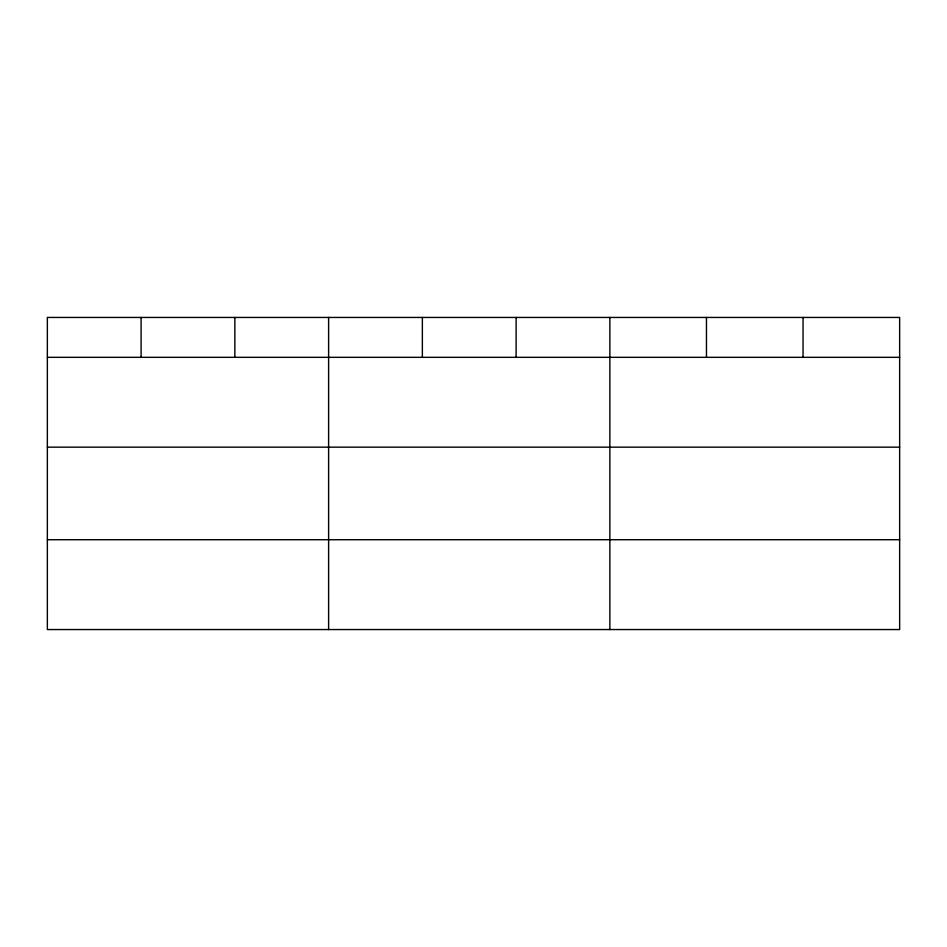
<?xml version="1.0" encoding="UTF-8"?>
<svg xmlns="http://www.w3.org/2000/svg" width="947" height="947" viewBox="0 0 947 947"><rect width="100%" height="100%" fill="white"/><g stroke="black" fill="none" stroke-linecap="round" stroke-linejoin="round"><path stroke-width="1.42" d="M899.65 447.162L899.65 317.446L47.35 317.446L47.35 629.554L899.65 629.554L899.65 447.162L47.35 447.162M47.35 357.327L899.65 357.327M47.35 539.719L899.65 539.719M803.056 317.446L803.056 357.327M706.462 317.446L706.462 357.327M609.868 317.446L609.868 629.554M516.115 317.446L516.115 357.327M422.362 317.446L422.362 357.327M328.609 317.446L328.609 629.554M234.856 317.446L234.856 357.327M141.103 317.446L141.103 357.327"/></g></svg>
